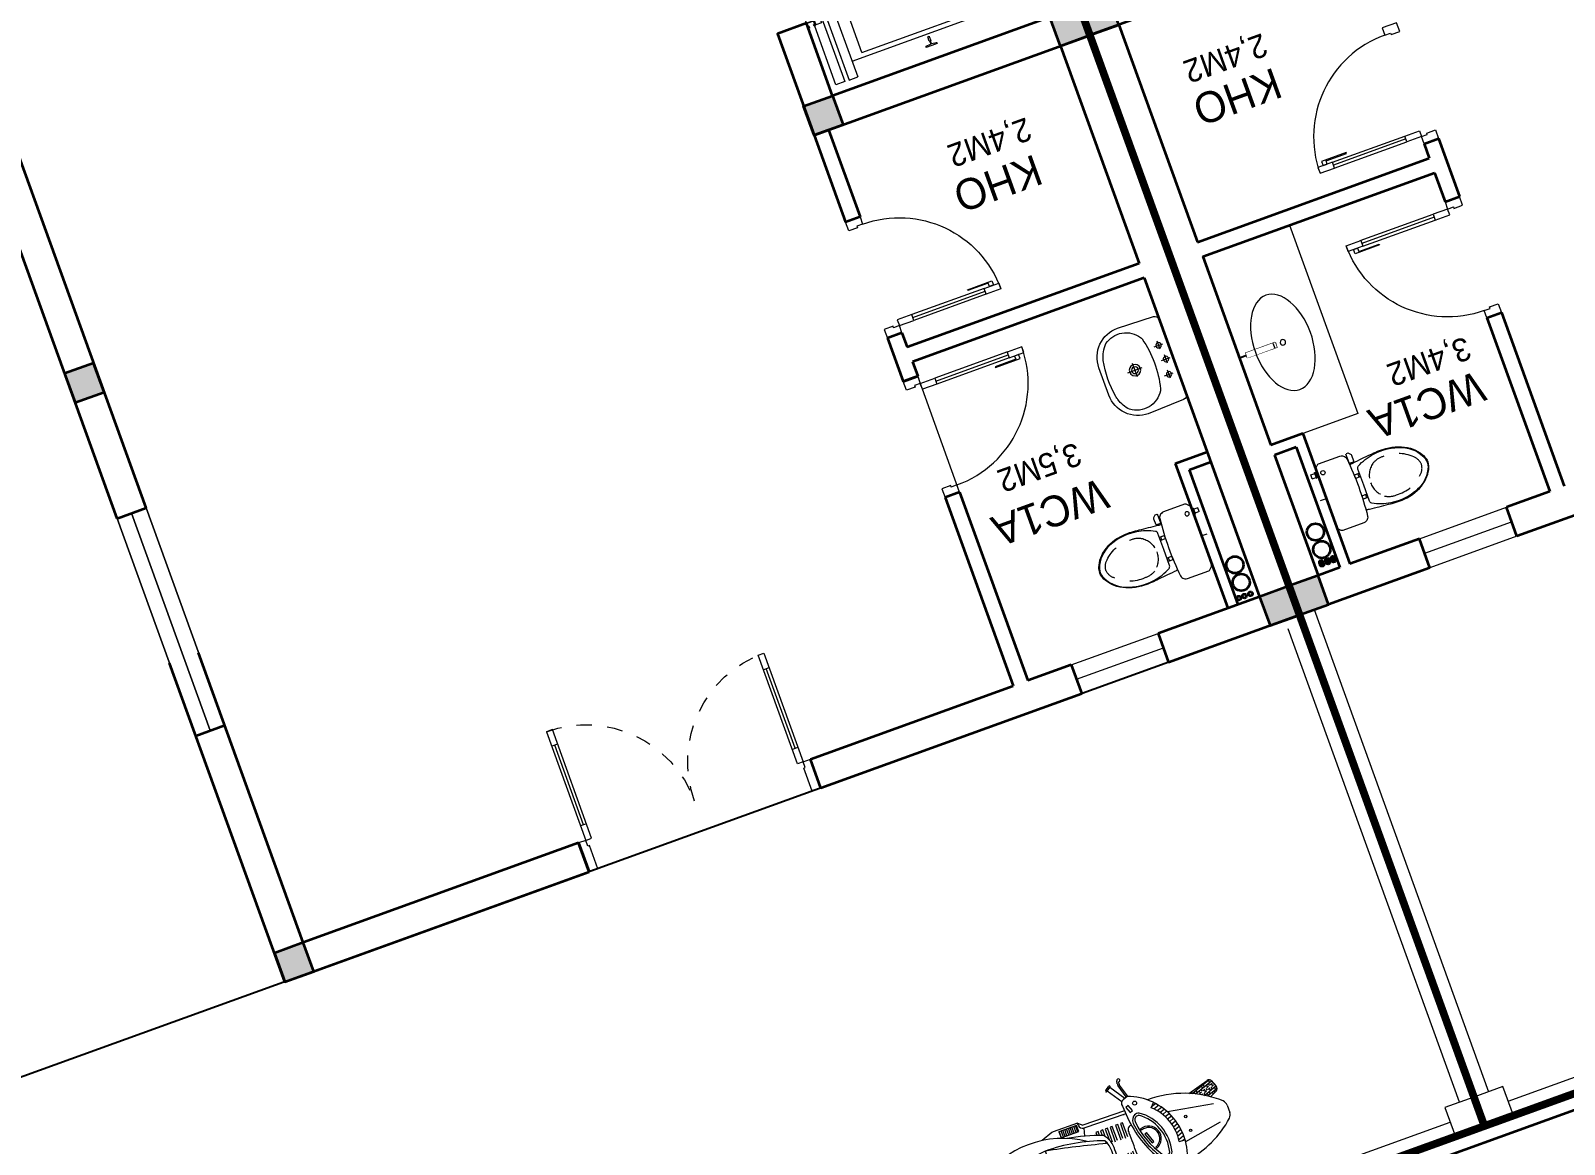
# Model space of a CAD drawing. Header units: metres. Extents: x 568336 to 569219, y 2065964 to 2066430.
# Drawn here: x 568559.38 to 568569.33, y 2066400.97 to 2066408.19 of the extents above; entities that cross this region are included whole.
import ezdxf

# ---------------------------------------------------------------- set-up
doc = ezdxf.new("R2010")
doc.units = ezdxf.units.M
for name, pattern in [('$AUDIT_BAD_LTYPE2', [0]), ('DASHED', [0.75, 0.5, -0.25]), ('HIDDEN', [0.375, 0.25, -0.125]), ('HIDDEN2', [0.1875, 0.125, -0.0625]), ('xref-thap C (mb tang 32-2)$0$HIDDEN', [0.375, 0.25, -0.125]), ('Xref-VCMT-BT3 - tuong bao$0$HIDDEN2', [0.1875, 0.125, -0.0625])]:
    doc.linetypes.add(name, pattern=pattern)
doc.layers.get('0').update_dxf_attribs({"linetype": 'CONTINUOUS'})
doc.layers.get('DEFPOINTS').update_dxf_attribs({"linetype": 'CONTINUOUS'})
for name, color, linetype, lineweight in [('-CONCRETE', 1, 'CONTINUOUS', 35), ('-DIM', 9, 'CONTINUOUS', 13), ('-DOOR', 137, 'CONTINUOUS', 9), ('-FURNITURE', 46, 'CONTINUOUS', 9), ('-HATCH', 8, 'CONTINUOUS', 5), ('-LINE1', 7, 'CONTINUOUS', 18), ('-LINE2', 252, 'CONTINUOUS', 9), ('-TEXT', 7, 'CONTINUOUS', 15), ('-WALL', 4, 'CONTINUOUS', 35), ('Bighome_khuat', 251, 'DASHED', 5), ('TEXT25', 2, 'CONTINUOUS', 13)]:
    doc.layers.add(name, color=color, linetype=linetype, lineweight=lineweight)
doc.layers.add('-RANH GIOI LO DAT', color=12, linetype='CONTINUOUS')
doc.layers.add('RANHGIOI', color=2, linetype='HIDDEN')
doc.styles.add('KTHUOC', font='', dxfattribs={"width": 0.8})
doc.styles.add('T1', font='', dxfattribs={"height": 200})
doc.styles.add('vnavanth', font='', dxfattribs={"width": 0.8})
doc.styles.get('KTHUOC').set_extended_font_data('.VnArial NarrowH')
doc.styles.get('T1').set_extended_font_data('VNgeometric Light')
doc.styles.get('vnavanth').set_extended_font_data('.VnAvantH')
doc.dimstyles.new('tien', dxfattribs={"dimscale": 0, "dimtxt": 1.5, "dimasz": 0.75, "dimexe": 0.45, "dimexo": 0, "dimgap": 0.25, "dimtad": 1, "dimzin": 1, "dimtxsty": 'KTHUOC', "dimblk1": 'ARCHTICK', "dimblk2": 'ARCHTICK', "dimsah": 1, "dimcen": 1, "dimdle": 0.45, "dimclrd": 37, "dimclre": 37, "dimclrt": 7, "dimaunit": 1, "dimadec": 0, "dimazin": 0, "dimtfac": 1, "dimtix": 1, "dimtofl": 0, "dimtmove": 2, "dimatfit": 3, "dimldrblk": 'ARCHTICK', "dimfxl": 1, "dimtfill": 1, "dimtolj": 1, "dimtzin": 1, "dimarcsym": 0})

# ---------------------------------------------------------------- blocks, each defined once
blk = doc.blocks.new('A$C18091ED7')
for p, q in [((0, -42.1), (0, 0)), ((146.1, -26.6), (179.2, -26.6)), ((146.1, -26.6), (146.1, -30.2)), ((146.1, -30.2), (165.8, -30.2)), ((153.1, -36.8), (146.1, -30.2)), ((152.3, 0), (152.3, -26.6)), ((152.3, 0), (179.2, 0)), ((153.1, -36.8), (165.8, -36.8)), ((153.1, -39.7), (153.1, -36.8)), ((153.1, -39.7), (178.4, -39.7)), ((153.1, -39.7), (178.4, -39.7)), ((153.1, -39.7), (153.1, -42.1)), ((185.4, -30.2), (165.8, -30.2)), ((178.4, -36.8), (165.8, -36.8)), ((185.4, -30.2), (178.4, -36.8)), ((178.4, -36.8), (178.4, -39.7)), ((178.4, -39.7), (178.4, -42.1)), ((179.2, 0), (179.2, -26.6)), ((179.2, -26.6), (185.4, -26.6)), ((185.4, -26.6), (185.4, -30.2)), ((-83.3, -267.4), (-83.3, -300)), ((-83.3, -278.5), (-83.3, -287.6)), ((-60.9, -290), (-83.3, -290)), ((-62.9, -265.4), (-81.3, -265.4)), ((-60.9, -267.4), (-60.9, -300)), ((60.9, -267.4), (60.9, -300)), ((60.9, -290), (83.3, -290)), ((62.9, -265.4), (81.3, -265.4)), ((83.3, -267.4), (83.3, -300)), ((83.3, -278.5), (83.3, -287.6)), ((165.4, -262), (165.4, -289.7)), ((167.9, -259.5), (228.1, -259.5)), ((167.9, -292.2), (206.7, -292.2)), ((230.6, -274.3), (230.6, -262))]:
    blk.add_line(p, q)
for points in [[(230, -218.5, -0.137407), (225.5, -234.6), (221.8, -240.7, -0.236081), (198.3, -255.5, -0.051961), (-198.3, -255.5, -0.236081), (-221.8, -240.7), (-225.5, -234.6, -0.137407), (-230, -218.5), (-230, -72, -0.198912), (-226.4, -63.2), (-208.9, -45.8, -0.198912), (-200.1, -42.1), (0, -42.1), (200.1, -42.1, -0.198912), (208.9, -45.8), (226.4, -63.2, -0.198912), (230, -72)], [(144.1, -619, -0.212405), (26.3, -734.5, -0.027685), (-0.6, -738.6, -0.022279), (-26.3, -734.5, -0.212405), (-144.1, -619, -0.142796), (-167.2, -428, -0.093005), (-127.9, -309.1, -0.256439), (-111.2, -300), (0, -300), (111.2, -300, -0.256439), (127.9, -309.1, -0.093005), (167.2, -428, -0.142796)]]:
    blk.add_lwpolyline(points, format="xyb", close=True)
at = {"linetype": 'xref-thap C (mb tang 32-2)$0$HIDDEN', "ltscale": 100}
blk.add_lwpolyline([(61, -669, -0.199031), (0, -698.8, -0.199031), (-61, -669, -0.218924), (-131.9, -478.3, -0.153791), (-112.5, -404, -0.236701), (0, -347.6, -0.236701), (112.5, -404, -0.153791), (131.9, -478.3, -0.218924)], format="xyb", close=True, dxfattribs=at)
blk.add_circle((165.8, -78.4), 13.9)
for centre, radius, start, end in [((-81.3, -267.4), 1.98, 90, 180), ((-62.9, -267.4), 1.98, 0, 90), ((62.9, -267.4), 1.98, 90, 180), ((81.3, -267.4), 1.98, 0, 90), ((167.9, -262), 2.47, 90, 180), ((167.9, -289.7), 2.47, 180, 270), ((206.7, -276.7), 15.5, 270, 306.46585), ((168.4, -224.8), 80.1, 306.46585, 320.31229), ((228.1, -274.3), 2.47, 320.31229, 0)]:
    blk.add_arc(centre, radius, start, end)
for points in [[(-155.6, -259.5), (-156.6, -267.3), (-164.3, -328.4), (-169.2, -385.1), (-183.7, -527.8), (-135.6, -679.1), (-50.3, -735.2), (-19.7, -741.1), (0, -743.7)], [(155.6, -259.5), (156.6, -267.3), (164.3, -328.4), (169.2, -385.1), (183.7, -527.8), (135.6, -679.1), (50.3, -735.2), (19.7, -741.1), (0, -743.7)]]:
    blk.add_open_spline(points, degree=3, knots=[130.613938, 130.613938, 130.613938, 130.613938, 152.852109, 311.129351, 417.703951, 561.383393, 697.692632, 710.812262, 710.812262, 710.812262, 710.812262])
blk = doc.blocks.new('A$C4ace49fd')
for p, q in [((167.3, 413.5), (223.9, 413.5)), ((195, 382.7), (195, 442.9)), ((267.3, 428.5), (323.9, 428.5)), ((295, 397.7), (295, 457.9)), ((367.3, 413.5), (423.9, 413.5)), ((395, 382.7), (395, 442.9)), ((248.9, 214.8), (342.1, 214.8)), ((295, 165.4), (295, 264))]:
    blk.add_line(p, q)
for points in [[(0, 200, 0.414214), (200, 0), (390, 0, 0.414214), (590, 200), (581.1, 446.1, 0.409799), (551.1, 475), (38.9, 475, 0.403607), (8.9, 446.1)], [(176.6, 39.7, 0.090773), (424.3, 42.8, 0.149887), (521.4, 96, 0.430722), (481.9, 321.3, 0.080637), (470.2, 326.5, 0.127732), (124.5, 329.3, 0.074208), (113.6, 324.8, 0.443092), (68.6, 96, 0.13364), (154, 45.6, 0.033617)]]:
    blk.add_lwpolyline(points, format="xyb", close=True)
for centre, radius in [((195, 413.5), 17.5), ((295, 428.5), 17.5), ((395, 413.5), 17.5), ((295, 214.8), 37.5), ((295, 214.8), 22.5), ((295, 214.8), 22.5)]:
    blk.add_circle(centre, radius)
blk = doc.blocks.new('X-5M-DH-2-CORE$0$A$C75E80C28')
at = {"layer": '-LINE2', "linetype": 'Continuous', "ltscale": 2}
for p, q in [((-510, -21.5), (-510, -50.6)), ((-506.8, -21.5), (-510, -21.5)), ((-510, -108.5), (-510, -79.4)), ((-506.8, -21.5), (-506.8, -50.6)), ((-506.8, -108.5), (-506.8, -79.4)), ((-456.2, -56.8), (-500.6, -56.8)), ((-456.2, -60), (-500.6, -60)), ((-456.2, -70), (-500.6, -70)), ((-456.2, -73.2), (-500.6, -73.2)), ((-453.2, -63), (-453.2, -67)), ((-450, -63), (-450, -67)), ((450, -63), (450, -67)), ((453.2, -63), (453.2, -67)), ((456.2, -56.8), (500.6, -56.8)), ((456.2, -60), (500.6, -60)), ((456.2, -70), (500.6, -70)), ((456.2, -73.2), (500.6, -73.2)), ((506.8, -21.5), (510, -21.5)), ((506.8, -21.5), (506.8, -50.6)), ((506.8, -108.5), (506.8, -79.4)), ((510, -21.5), (510, -50.6)), ((510, -108.5), (510, -79.4)), ((-731, -149), (731, -149)), ((-731, -1305), (-731, -149)), ((-700, -179), (700, -179)), ((-700, -1225), (-700, -179)), ((-556.8, -112.5), (-560, -112.5)), ((456.8, -112.5), (460, -112.5)), ((700, -1225), (700, -179)), ((731, -1305), (731, -149)), ((-700, -1225), (-400, -1225)), ((-400, -1305), (-400, -1225)), ((700, -1225), (400, -1225)), ((400, -1305), (400, -1225)), ((840, -1305), (-840, -1305)), ((-840, -1365), (-840, -1305)), ((840, -1365), (-840, -1365)), ((425, -1309), (-425, -1309)), ((-425, -1343), (-425, -1309)), ((425, -1343), (-425, -1343)), ((0, -1309), (0, -1343)), ((425, -1343), (425, -1309)), ((840, -1365), (840, -1305)), ((840, -1395), (-840, -1395)), ((-840, -1395), (-840, -1455)), ((-840, -1455), (-435, -1455)), ((-435, -1450), (-435, -1460)), ((-435, -1450), (-400, -1450)), ((-435, -1460), (-425, -1460)), ((-435, -1490), (-435, -1500)), ((-435, -1490), (-425, -1490)), ((-433.4, -1451.6), (-433.4, -1458.4)), ((-433.4, -1451.6), (-401.6, -1451.6)), ((-433.4, -1458.4), (-425, -1458.4)), ((-433.4, -1491.6), (-433.4, -1498.4)), ((-433.4, -1491.6), (-425, -1491.6)), ((430, -1406), (-430, -1406)), ((-430, -1406), (-430, -1446)), ((430, -1446), (-430, -1446)), ((-425, -1458.4), (-425, -1460)), ((-425, -1490), (-425, -1491.6)), ((-401.6, -1451.6), (-401.6, -1498.4)), ((400, -1450), (-400, -1450)), ((-400, -1450), (-400, -1500)), ((0, -1406), (0, -1446)), ((400, -1450), (400, -1500)), ((435, -1450), (400, -1450)), ((401.6, -1451.6), (401.6, -1498.4)), ((433.4, -1451.6), (401.6, -1451.6)), ((433.4, -1458.4), (425, -1458.4)), ((425, -1458.4), (425, -1460)), ((435, -1460), (425, -1460)), ((425, -1490), (425, -1491.6)), ((435, -1490), (425, -1490)), ((433.4, -1491.6), (425, -1491.6)), ((430, -1406), (430, -1446)), ((433.4, -1451.6), (433.4, -1458.4)), ((433.4, -1491.6), (433.4, -1498.4)), ((435, -1450), (435, -1460)), ((840, -1455), (435, -1455)), ((435, -1490), (435, -1500)), ((840, -1395), (840, -1455)), ((-435, -1500), (-400, -1500)), ((-433.4, -1498.4), (-401.6, -1498.4)), ((435, -1500), (400, -1500)), ((433.4, -1498.4), (401.6, -1498.4))]:
    blk.add_line(p, q, dxfattribs=at)
for points in [[(-450, 0), (-450, -130), (450, -130), (450, 0)], [(-200, -29), (200, -29), (200, -101), (-200, -101)], [(-36, -584), (36, -584), (36, -984), (-36, -984)]]:
    blk.add_lwpolyline(points, close=True, dxfattribs=at)
for points in [[(-780, -789), (-751, -789, 0.414214), (-750, -788), (-750, -784), (-750, -780, 0.414214), (-751, -779), (-780, -779, -0.256978), (-784.1, -781.9), (-797.9, -781.9, -0.414214), (-800.9, -778.9), (-804, -749.5, 0.414214), (-807, -746.5), (-812, -746.5), (-812, -784), (-812, -821.5), (-807, -821.5, 0.414214), (-804, -818.5), (-800.9, -789.1, -0.414214), (-797.9, -786.1), (-784.1, -786.1, -0.256978), (-780, -789)], [(780, -789), (751, -789, -0.414214), (750, -788), (750, -784), (750, -780, -0.414214), (751, -779), (780, -779, 0.256978), (784.1, -781.9), (797.9, -781.9, 0.414214), (800.9, -778.9), (804, -749.5, -0.414214), (807, -746.5), (812, -746.5), (812, -784), (812, -821.5), (807, -821.5, -0.414214), (804, -818.5), (800.9, -789.1, 0.414214), (797.9, -786.1), (784.1, -786.1, 0.256978), (780, -789)]]:
    blk.add_lwpolyline(points, format="xyb", dxfattribs=at)
for centre, radius, start, end in [((-500.6, -50.6), 9.4, 180, 270), ((-500.6, -79.4), 9.4, 90, 180), ((-500.6, -50.6), 6.2, 180, 270), ((-500.6, -79.4), 6.2, 90, 180), ((-456.2, -63), 6.2, 0, 90), ((-456.2, -63), 3, 0, 90), ((-456.2, -67), 6.2, 270, 0), ((-456.2, -67), 3, 270, 0), ((456.2, -63), 6.2, 90, 180), ((456.2, -67), 6.2, 180, 270), ((456.2, -63), 3, 90, 180), ((456.2, -67), 3, 180, 270), ((500.6, -50.6), 6.2, 270, 0), ((500.6, -50.6), 9.4, 270, 0), ((500.6, -79.4), 9.4, 0, 90), ((500.6, -79.4), 6.2, 0, 90)]:
    blk.add_arc(centre, radius, start, end, dxfattribs=at)
blk = doc.blocks.new('A$C5C575821')
at = {"layer": '-CONCRETE'}
h = blk.add_hatch(color=256, dxfattribs=at)
h.dxf.hatch_style = 1
h.paths.add_polyline_path([(0, 200), (0, 0), (200, 0), (200, 200)])
blk.add_lwpolyline([(0, 0), (200, 0), (200, 200), (0, 200)], close=True, dxfattribs=at)
blk = doc.blocks.new('A$C3F71457E')
at = {"layer": '-CONCRETE'}
blk.add_lwpolyline([(0, -100), (0, 400), (-1500, 400), (-1500, -1400), (0, -1400), (0, -900), (200, -900), (200, -1600), (-1700, -1600), (-1700, 600), (200, 600), (200, -100), (0, -100)], dxfattribs=at)
at = {"layer": '-LINE1'}
blk.add_line((0, -900), (0, -100), dxfattribs=at)
at = {"layer": '-WALL'}
for p in [(-1700, 400), (0, 400), (-1700, -1600), (0, -1600)]:
    blk.add_blockref('A$C5C575821', p, dxfattribs=at)
at = {"color": 2, "rotation": 90}
blk.add_blockref('X-5M-DH-2-CORE$0$A$C75E80C28', (-1500, -500), dxfattribs=at)
blk = doc.blocks.new('*U18')
at = {"linetype": '$AUDIT_BAD_LTYPE2'}
for p, q in [((70, 100), (70, 600)), ((90, 600), (90, 100))]:
    blk.add_line(p, q, dxfattribs=at)
for points in [[(50, 600), (90, 600), (90, 700), (50, 700), (50, 600)], [(50, 602.9), (50, 100)], [(50, 100), (90, 100), (90, 0), (50, 0), (50, 100)]]:
    blk.add_lwpolyline(points)
for points in [[(118.3, 494.5), (118.3, 664.1), (90, 664.1), (90, 635.9), (112.6, 635.9), (112.6, 494.5)], [(0, 0), (50, 0), (50, -40), (60, -40), (60, -100), (0, -100)], [(800, 0), (750, 0), (750, -40), (740, -40), (740, -100), (800, -100)]]:
    blk.add_lwpolyline(points, close=True)
at = {"linetype": '$AUDIT_BAD_LTYPE2', "ltscale": 0.3}
blk.add_arc((50, 0), 700, 0, 90, dxfattribs=at)
blk = doc.blocks.new('*U14')
for p, q in [((-1510, 650), (-1550, 650)), ((-90, 650), (-50, 650)), ((-1510, 100), (-1550, 100)), ((-90, 100), (-50, 100))]:
    blk.add_line(p, q)
at = {"color": 251}
for p, q in [((-1530, 100), (-1530, 650)), ((-70, 100), (-70, 650))]:
    blk.add_line(p, q, dxfattribs=at)
for points in [[(-1550, 0), (-1510, 0), (-1510, 750), (-1550, 750)], [(-50, 0), (-90, 0), (-90, 750), (-50, 750)], [(-1600, -200.1), (-1540, -200.1), (-1540, -40), (-1550, -40), (-1550, 0), (-1600, 0)], [(0, -200.1), (-60, -200.1), (-60, -40), (-50, -40), (-50, 0), (0, 0)]]:
    blk.add_lwpolyline(points, close=True)
at = {"layer": 'Bighome_khuat', "linetype": 'Xref-VCMT-BT3 - tuong bao$0$HIDDEN2'}
for centre, start, end in [((-1550, 0), 0, 89.99996), ((-50, 0), 90.00004, 180)]:
    blk.add_arc(centre, 750, start, end, dxfattribs=at)
blk = doc.blocks.new('A$C1D9F77BD')
h = blk.add_hatch()
h.set_pattern_fill('ANSI31', color=256, scale=100, angle=405, style=0)
h.set_pattern_definition([(90, (2076.775, -139234.453), (-12.5, 1e-15), [])])
h.paths.add_polyline_path([(-218.8, -259.8), (-218.8, -302.4), (-96.8, -302.4), (-96.8, -259.8)])
h.paths.add_polyline_path([(-96.8, 123.2), (-96.8, 165.8), (-218.8, 165.8), (-218.8, 123.2)])
h = blk.add_hatch()
h.set_pattern_fill('ANSI31', color=256, scale=170, angle=335, style=0)
h.set_pattern_definition([(20, (-186.436, -139188.296), (-7.267928, 19.9684682), [])])
h.paths.add_polyline_path([(494.4, -159.5), (533.5, -162.3, 0.210627), (423.5, 135.2), (396.6, 109.2, -0.250766)])
h = blk.add_hatch()
h.set_pattern_fill('BOX', color=256, scale=60, angle=290, style=0)
h.set_pattern_definition([(20, (2080.745, -138865.224), (-20.521209, 56.381557), []), (20, (2085.875, -138879.32), (-20.521209, 56.381557), []), (290, (2080.745, -138865.224), (56.381557, 20.521209), [-15, 15]), (290, (2094.84, -138860.093), (56.381557, 20.521209), [-15, 15]), (290, (2108.936, -138854.963), (56.381557, 20.521209), [15, -15]), (290, (2123.03, -138849.83), (56.381557, 20.521209), [15, -15]), (20, (2091.006, -138893.414), (-20.521209, 56.381557), [15, -15]), (20, (2096.136, -138907.51), (-20.521209, 56.381557), [15, -15])])
h.paths.add_polyline_path([(829.8, 67.5, 0.414214), (841.8, 93.1), (833.5, 116), (825.1, 138.9, 0.414214), (799.5, 150.9), (658, 113.2, -0.052547), (782.8, 45.5)])
for p, q in [((157.5, 313.5), (186.4, 333.1)), ((163.1, 305.2), (192, 324.8)), ((230.9, 209.5), (165.1, 306.6)), ((257.2, 224.1), (190, 323.4)), ((243.2, 328.9), (247.2, 349.6)), ((268.3, 231), (243.9, 314.8)), ((253.5, 329.4), (255.1, 337.9)), ((277.9, 233.8), (254.1, 315.3)), ((275.2, 231.4), (243.4, 219.6)), ((-263.5, 175.9), (-340.2, 148.6)), ((-86.5, 177.6), (-253.4, 177.6)), ((-86.5, 177.6), (-58.6, 152.5)), ((-86.5, 162.4), (-86.5, 177.6)), ((-59.1, 132.5), (-72.2, 82.8)), ((229.6, 127.5), (-59.1, 132.5)), ((228.2, 147.5), (-58.6, 152.5)), ((225.7, 181.1), (233.1, 79.8)), ((278.9, 102.2), (286.1, 104.9)), ((396.6, 109.2), (423.5, 135.2)), ((658, 113.2), (799.5, 150.9)), ((825.1, 138.9), (841.8, 93.1)), ((833.5, 116), (842.3, 91.8)), ((-687.4, 10.5), (-840.5, -5)), ((-345.8, 77.8), (-624.3, 43.9)), ((-345.8, -68.3), (-344.2, 77.8)), ((237.3, 46.8), (227.7, 44.3)), ((285.5, 2.5), (289, -6.9)), ((289, -4.5), (285.6, 4.9)), ((785.9, -4.7), (488.1, 46.6)), ((782.8, 45.5), (829.8, 67.5)), ((-854.1, -55.4), (-854.1, -81.2)), ((-712.2, -55.4), (-712.2, -68.3)), ((-712.2, -81.2), (-712.2, -68.3)), ((-345.8, -68.3), (-348.2, -214)), ((865.9, -43.4), (865.9, -93.4)), ((-687.4, -147), (-840.5, -131.6)), ((-345.8, -214.3), (-624.3, -180.4)), ((330.3, -207.8), (227.7, -180.9)), ((338.9, -141.6), (342.3, -151)), ((494.4, -159.5), (533.5, -162.3)), ((785.9, -131.9), (532.4, -175.5)), ((-263.5, -312.4), (-340.2, -285.2)), ((-59.1, -269), (-72.2, -219.3)), ((213.8, -264.4), (-59.1, -269)), ((221.9, -284), (-58.6, -289)), ((347, -293.5), (348.7, -309.2)), ((413.3, -325.3), (352, -241.2)), ((401.4, -228.4), (408.6, -225.8)), ((-86.5, -314.2), (-253.4, -314.2)), ((-66.5, -298.9), (-86.5, -314.2)), ((-86.5, -298.9), (-86.5, -314.2)), ((435.7, -343.5), (449.1, -460)), ((483.6, -331.3), (451.8, -343)), ((465.2, -337.4), (478.9, -456.6)), ((474.4, -335.3), (509.6, -415.2)), ((483.6, -331.3), (517.7, -409)), ((446.6, -460.3), (481.4, -456.3)), ((447.7, -470.3), (482.5, -466.3)), ((518.1, -426.4), (534.5, -439.7)), ((526.3, -420.2), (533, -425.7))]:
    blk.add_line(p, q)
for points in [[(-218.8, 165.8), (-218.8, 123.2), (-96.8, 123.2), (-96.8, 165.8)], [(243.4, 166.7), (258.4, 126.3), (277.3, 133.3), (262.3, 173.7)], [(300.9, -38.1), (326.7, -107.8), (339.9, -102.9), (314.1, -33.2)], [(-736.2, -288.4), (-736.2, -313.8), (-760, -313.8), (-760, -288.4)], [(-661.9, -283.5), (-661.9, -291.2), (-614.6, -291.2), (-614.6, -283.5)], [(-661.9, -297.6), (-661.9, -305.3), (-614.6, -305.3), (-614.6, -297.6)], [(-218.8, -302.4), (-218.8, -259.8), (-96.8, -259.8), (-96.8, -302.4)], [(417.4, -302.9), (402.4, -262.5), (421.3, -255.5), (436.3, -295.9)], [(-661.9, -312.4), (-661.9, -320.1), (-614.6, -320.1), (-614.6, -312.4)]]:
    blk.add_lwpolyline(points, close=True)
at = {"linetype": 'HIDDEN2', "ltscale": 200}
for points in [[(21.1, 53.8), (21.1, 80.2), (5.8, 80.2), (5.8, 59.1)], [(53.1, 35.5), (53.1, 80.2), (37.7, 80.2), (37.7, 47.7)], [(69.7, -143.4), (69.7, -216.8), (85.1, -216.8), (85.1, 80.2), (69.7, 80.2), (69.7, 6.9)], [(5.8, -195.7), (5.8, -216.8), (21.1, -216.8), (21.1, -190.3)], [(37.7, -184.2), (37.7, -216.8), (53.1, -216.8), (53.1, -172.1)]]:
    blk.add_lwpolyline(points, dxfattribs=at)
for points in [[(103, 80.2), (103, -216.8), (118.3, -216.8), (118.3, 80.2)], [(141.4, 80.2), (141.4, -216.8), (156.7, -216.8), (156.7, 80.2)], [(174.6, 80.2), (174.6, -216.8), (190, -216.8), (190, 80.2)]]:
    blk.add_lwpolyline(points, close=True, dxfattribs=at)
for points in [[(-672.6, -338.1), (-736.2, -338.1), (-736.2, -252.2), (-655.3, -252.2)], [(-574.5, -276.5), (-672.6, -276.5), (-672.6, -343.4), (-443.4, -343.4), (-443.4, -289.6)], [(-410, -288), (-410, -338.1), (-443.4, -338.1)]]:
    blk.add_lwpolyline(points)
for centre, radius in [((306.4, 173.5), 12.8), ((588.4, -21), 7.7), ((588.4, -115.6), 7.7), ((469.5, -267), 12.8)]:
    blk.add_circle(centre, radius)
for centre, radius, start, end in [((160.3, 309.3), 5, 124.1044, 304.1044), ((189.2, 329), 5, 304.1044, 124.1044), ((272.7, 323.2), 30, 169.05251, 196.25316), ((257, 347.7), 10, 259.14142, 172.24478), ((282.9, 323.7), 30, 169.05251, 196.25316), ((253.9, 191.5), 30, 110.32252, 200.32252), ((141, -138.2), 393.2, 330.59763, 70.04741), ((-427.2, -479.7), 634.3, 55.50211, 126.0244), ((-253.4, 147.6), 30, 90, 109.54563), ((-368.7, -1036), 1157.4, 69.01115, 80.89978), ((-56.5, 162.4), 30, 180, 265.14243), ((216.3, 157.7), 30, 265.14243, 274.00017), ((303.5, 58), 50, 110.32252, 185.90405), ((296.3, 55.4), 50, 71.55378, 110.32252), ((148.1, -134.2), 288.3, 345.33596, 55.30907), ((399.3, -513.1), 677.6, 48.03966, 90.61674), ((194.5, -116.5), 303, 351.84495, 48.15505), ((806.3, 132.1), 20, 20, 110), ((-754.1, -55.4), 100, 117.48316, 180), ((-612.2, -55.4), 100, 96.93857, 180), ((-543.7, -68.5), 140.9, 150.11915, 209.87075), ((-639.8, -13.2), 30, 97.88288, 150.11915), ((-344.2, -1039.8), 1117.5, 69.82714, 90.08214), ((-1499.2, -5836.1), 6025.6, 75.14253, 78.94936), ((-92.1, -68.3), 154.2, 329.829, 30.171), ((-4.1, -12), 50, 0, 25.05808), ((-70.5, -55.4), 153.4, 355.18783, 40.67023), ((235.3, 15.3), 30, 104.72188, 204.77617), ((-4326.5, -68.3), 4535.1, 359.10297, 0.89703), ((915.7, 150.1), 686.2, 185.88271, 214.76233), ((808, 110.2), 557.2, 185.90405, 214.74098), ((303.5, 58), 35, 110.32252, 185.90405), ((808, 110.2), 542.2, 185.90405, 214.74098), ((296.3, 55.4), 35, 71.55378, 110.32252), ((313.9, -74.3), 81.8, 290.32252, 110.32252), ((148.1, -134.2), 273.3, 345.33596, 55.30907), ((823, 86.3), 20, 290, 20), ((-754.1, -81.2), 100, 180, 242.51684), ((-612.2, -81.2), 100, 180, 263.06143), ((-70.5, -81.2), 153.4, 319.32977, 4.81217), ((313.9, -74.3), 71.8, 290.32252, 110.32252), ((815.9, -43.4), 50, 0, 43.62568), ((815.9, -93.4), 50, 316.98171, 0), ((-427.2, 343.2), 634.3, 233.9756, 304.5871), ((-639.8, -123.7), 30, 209.87075, 262.18198), ((-1306.6, 4922), 5224.7, 280.57003, 285.00281), ((-349, 930.2), 1144.5, 270.1592, 289.93152), ((-368.7, 899.5), 1157.4, 279.10022, 290.98885), ((-4.1, -124.6), 50, 334.94192, 0), ((235.3, -151.9), 30, 155.22383, 255.27812), ((391.2, -178.9), 35, 214.74098, 290.32252), ((399.4, 376.3), 677.6, 278.73779, 311.96034), ((-56.5, -298.9), 30, 94.85757, 180), ((-56.5, -298.9), 10, 94.85757, 180), ((216.3, -294.2), 30, 85.99983, 94.85757), ((245.7, -451.6), 189.3, 57.93432, 98.26922), ((241.9, -515.2), 232, 62.58386, 94.93152), ((63.3, -206.5), 296.7, 342.94926, 351.92179), ((391.2, -178.9), 50, 214.74098, 290.32252), ((382.4, -185.4), 35, 290.32252, 329.09126), ((384, -181.5), 50, 290.32252, 329.09126), ((-253.4, -284.2), 30, 250.45437, 270), ((613, -5067.8), 4765.9, 92.56488, 93.17817), ((441.4, -314.9), 30, 200.32252, 290.32252), ((447.2, -465.3), 5, 96.54064, 276.54064), ((481.9, -461.3), 5, 276.54064, 96.54064), ((537, -403.1), 30, 203.74684, 230.94749), ((545.2, -396.9), 30, 203.74684, 230.94749), ((540.8, -432), 10, 227.75522, 140.85858)]:
    blk.add_arc(centre, radius, start, end)
blk = doc.blocks.new('M13-T1')
at = {"layer": '-CONCRETE'}
for centre, radius in [((194233.5, -553511.2, 0), 55), ((194202.7, -553420.7, 0), 13), ((194244.5, -553420.7, 0), 13), ((194282.7, -553420.7, 0), 13), ((194233.5, -553632, 0), 55)]:
    blk.add_circle(centre, radius, dxfattribs=at)
at = {"layer": '-DOOR'}
for p, q in [((197253.7, -553183.3), (198853.7, -553183.3)), ((200753.8, -556383.3), (200753.8, -554883.3)), ((200754, -554883.3), (200754, -556383.3)), ((200853.8, -556383.3), (200853.8, -554883.3)), ((200853.9, -554883.3), (200853.9, -556383.3)), ((200953.8, -554883.3), (200953.8, -556383.3)), ((200953.8, -556383.3), (200953.8, -554883.3))]:
    blk.add_line(p, q, dxfattribs=at)
blk.add_lwpolyline([(194853.7, -553183.3), (195453.7, -553183.3), (195453.7, -553383.3), (194853.7, -553383.3)], close=True, dxfattribs=at)
blk.add_lwpolyline([(195453.7, -553283.3), (194853.7, -553283.3)], dxfattribs=at)
at = {"layer": '-HATCH'}
blk.add_line((195753.8, -554683.3), (195753.8, -555483.3), dxfattribs=at)
at = {"layer": '-LINE1', "linetype": 'Continuous', "ltscale": 10}
blk.add_lwpolyline([(193949.9, -549855.9), (194149.9, -549855.9), (194149.9, -549655.9), (193949.9, -549655.9)], close=True, dxfattribs=at)
for points in [[(199149.9, -549755.9), (194149.9, -549755.9)], [(194049.9, -549855.9), (194049.9, -553123.4)]]:
    blk.add_lwpolyline(points, dxfattribs=at)
at = {"layer": '-RANH GIOI LO DAT', "linetype": 'HIDDEN', "ltscale": 10, "const_width": 50}
blk.add_lwpolyline([(193949.9, -571133.4), (199964.8, -571598.8), (204949.9, -566984.6), (204949.9, -549655.9), (193949.9, -549655.9)], close=True, dxfattribs=at)
at = {"layer": '-WALL'}
for p, q in [((193953.7, -568184.3), (193953.7, -553183.3)), ((193953.7, -553183.3), (194853.7, -553183.3)), ((194853.7, -553383.3), (194853.7, -553183.3)), ((195453.7, -553383.3), (195453.7, -553183.3)), ((195453.7, -553183.3), (197253.7, -553183.3)), ((197253.7, -553183.3), (197253.7, -553383.3)), ((197253.7, -553183.3), (197253.7, -553383.3)), ((198853.7, -553383.3), (198853.7, -553183.3)), ((200953.7, -553183.3), (198853.7, -553183.3)), ((198853.7, -553183.3), (198853.7, -553383.3)), ((200953.7, -553183.3), (200953.7, -555383.2)), ((194153.7, -555583.3), (194153.7, -553383.3)), ((194153.7, -553383.3), (194853.7, -553383.3)), ((194303.7, -554313.3), (194303.7, -553383.3)), ((194373.7, -554383.3), (194373.7, -553383.3)), ((195453.7, -553383.3), (195753.8, -553383.3)), ((195753.8, -554683.3), (195753.8, -553383.3)), ((195853.8, -554683.3), (195853.8, -553383.3)), ((197253.7, -553383.3), (195853.8, -553383.3)), ((198853.7, -553383.3), (200753.7, -553383.3)), ((200753.7, -553383.3), (200753.7, -555383.3)), ((194303.7, -554313.3), (194153.7, -554313.3)), ((194373.7, -554383.3), (194153.7, -554383.3)), ((195753.8, -554683.3), (195853.8, -554683.3)), ((200953.7, -554883.3), (200753.7, -554883.3)), ((195753.8, -555583.3), (195753.8, -555483.3)), ((195853.8, -555483.3), (195753.8, -555483.3)), ((195753.8, -555483.3), (195853.8, -555483.3)), ((195853.8, -555783.3), (195853.8, -555483.3)), ((194153.7, -555583.3), (195753.8, -555583.3)), ((194153.7, -557183.3), (194153.7, -555683.3)), ((194153.7, -555683.3), (195753.8, -555683.3)), ((195753.8, -555783.3), (195753.8, -555683.3)), ((195753.8, -555783.3), (195853.8, -555783.3)), ((200753.9, -556383.3), (200754, -559383.3)), ((200953.9, -556383.3), (200753.9, -556383.3)), ((200953.9, -556383.3), (200954, -559383.3)), ((195753.8, -557183.3), (195753.8, -556583.3)), ((195753.8, -556583.3), (195853.8, -556583.3)), ((195853.8, -557183.3), (195853.8, -556583.3))]:
    blk.add_line(p, q, dxfattribs=at)
at = {"layer": '-DOOR', "xscale": -1}
for name, p, rotation in [('*U14', (198853.7, -553383.3), 180), ('*U18', (195753.8, -555783.3), 90)]:
    blk.add_blockref(name, p, dxfattribs=dict(at, rotation=rotation))
at = {"layer": '-DOOR', "rotation": 90.00000000000001}
blk.add_blockref('*U18', (195753.8, -555483.3), dxfattribs=at)
at = {"layer": '-FURNITURE', "rotation": 180}
blk.add_blockref('A$C1D9F77BD', (196340.6, -550394.6), dxfattribs=at)
at = {"layer": '-FURNITURE', "xscale": -1, "rotation": 90}
for name, p in [('A$C18091ED7', (194334.6, -553883.3)), ('A$C4ace49fd', (194628.7, -554745.7))]:
    blk.add_blockref(name, p, dxfattribs=at)
at = {"layer": '-WALL'}
for p in [(193953.7, -553383.3), (200753.7, -553383.3), (200754.4, -557383.3)]:
    blk.add_blockref('A$C5C575821', p, dxfattribs=at)
at = {"layer": '-WALL', "xscale": -1, "rotation": 180}
blk.add_blockref('A$C3F71457E', (195653.8, -558783.3), dxfattribs=at)
at = {"layer": '-TEXT', "color": 2, "style": 'vnavanth'}
for s, p in [('wc1A', (194860.1, -554459.4)), ('kho', (194549.2, -556582.2))]:
    blk.add_text(s, height=199.96, dxfattribs=at).set_placement(p)
at = {"layer": 'TEXT25', "style": 'T1'}
for s, p in [('3,5M2', (194932.5, -554732.5)), ('2,4M2', (194519.3, -556826.3))]:
    blk.add_text(s, height=150, rotation=0, dxfattribs=at).set_placement(p)
blk = doc.blocks.new('Sink_Cicle')
blk.add_lwpolyline([(17.5, -50), (-17.5, -50), (-17.5, -252.3), (17.5, -252.3)], close=True)
blk.add_circle((0, -300), 17.5)
at = {"layer": 'DEFPOINTS'}
blk.add_line((0, -100), (0, 0), dxfattribs=at)
blk.add_wipeout([(17.5, -50), (-17.5, -50), (-17.5, -252.3), (17.5, -252.3)])
at = {"layer": '-FURNITURE', "linetype": 'Continuous'}
blk.add_ellipse((0, -300), major_axis=(-325, 0), ratio=0.584615, dxfattribs=at)
blk.add_line((-17.5, -237.3), (17.5, -237.3))
blk = doc.blocks.new('M14-T1')
at = {"layer": '-CONCRETE'}
for centre, radius in [((202929.732, -620304.17, 0), 13), ((202929.732, -620317.015, 0), 13), ((202978.924, -620394.667, 0), 55), ((202968.002, -620304.17, 0), 13), ((202968.002, -620317.015, 0), 13), ((203009.751, -620304.17, 0), 13), ((203009.751, -620317.015, 0), 13), ((202978.924, -620515.51, 0), 55)]:
    blk.add_circle(centre, radius, dxfattribs=at)
at = {"layer": '-DOOR'}
blk.add_lwpolyline([(201758.785, -620044.996), (202358.785, -620044.996), (202358.785, -620244.968), (201758.785, -620244.968)], close=True, dxfattribs=at)
blk.add_lwpolyline([(202358.785, -620144.968), (201758.785, -620144.982)], dxfattribs=at)
at = {"layer": '-FURNITURE'}
blk.add_lwpolyline([(202458.785, -621144.968), (203058.785, -621144.968), (203058.785, -622444.968), (202458.785, -622444.968)], close=True, dxfattribs=at)
at = {"layer": '-LINE1', "linetype": 'Continuous', "ltscale": 10}
blk.add_lwpolyline([(203058.785, -616716.733), (203258.785, -616716.733), (203258.785, -616516.733), (203058.785, -616516.733)], close=True, dxfattribs=at)
for points in [[(203058.785, -616616.733), (198758.785, -616616.733)], [(203158.785, -620044.968), (203158.785, -616716.733)]]:
    blk.add_lwpolyline(points, dxfattribs=at)
at = {"layer": '-WALL'}
for p, q in [((199808.785, -620045.069), (201758.785, -620044.996)), ((201758.785, -620044.996), (201758.785, -620244.968)), ((202358.785, -620044.968), (202358.785, -620244.968)), ((202358.785, -620044.968), (203058.785, -620044.968)), ((201358.785, -621444.968), (201358.785, -620244.968)), ((201458.651, -620244.968), (201758.785, -620244.968)), ((201458.785, -621444.968), (201458.785, -620244.968)), ((202358.785, -620244.968), (202838.785, -620244.968)), ((202838.785, -621144.968), (202838.785, -620244.968)), ((202908.785, -621074.968), (202908.785, -620244.968)), ((202908.785, -620244.968), (203058.785, -620244.968)), ((202838.785, -621144.968), (203058.785, -621144.968)), ((202908.785, -621074.968), (203058.785, -621074.968)), ((201458.785, -621444.968), (201358.785, -621444.968)), ((201458.785, -622244.968), (201358.785, -622244.968)), ((201358.785, -622644.968), (201358.785, -622244.968)), ((201458.785, -622444.968), (201458.785, -622244.968)), ((203058.785, -622444.968), (201458.785, -622444.968)), ((203058.785, -622544.968), (201458.785, -622544.968)), ((201458.785, -622644.968), (201458.785, -622544.968)), ((201458.785, -622644.968), (201358.785, -622644.968))]:
    blk.add_line(p, q, dxfattribs=at)
at = {"layer": '-WALL', "linetype": 'Continuous', "ltscale": 10}
for p, q in [((203058.785, -621074.968), (203058.785, -620244.968)), ((203258.777, -620244.968), (203258.612, -624044.968)), ((203058.764, -624044.968), (203058.785, -622544.968))]:
    blk.add_line(p, q, dxfattribs=at)
at = {"layer": '-DOOR', "xscale": -1, "rotation": 270}
blk.add_blockref('*U18', (201458.785, -622244.968), dxfattribs=at)
at = {"layer": '-DOOR', "rotation": 270}
blk.add_blockref('*U18', (201458.785, -622644.968), dxfattribs=at)
at = {"layer": '-FURNITURE', "rotation": 270}
blk.add_blockref('A$C18091ED7', (202880.919, -620694.968), dxfattribs=at)
at = {"layer": '-WALL'}
blk.add_blockref('A$C5C575821', (203058.788, -620244.968), dxfattribs=at)
at = {"layer": '-WALL', "rotation": 180}
blk.add_blockref('A$C3F71457E', (201558.764, -625644.968), dxfattribs=at)
at = {"layer": '-TEXT', "color": 2, "style": 'vnavanth'}
for s, p in [('wc1A', (201632.519, -621143.388)), ('kho', (202205.064, -623443.897))]:
    blk.add_text(s, height=199.9592, dxfattribs=at).set_placement(p)
at = {"layer": 'TEXT25', "style": 'T1'}
for s, p in [('3,4M2', (201629.858, -621379.339)), ('2,4M2', (202202.403, -623679.848))]:
    blk.add_text(s, height=150, rotation=360, dxfattribs=at).set_placement(p)
at = {"layer": '-FURNITURE', "xscale": -1, "rotation": 270}
blk.add_blockref('Sink_Cicle', (203058.785, -621744.968), dxfattribs=at)
at = {"layer": '-RANH GIOI LO DAT', "linetype": 'HIDDEN', "ltscale": 10, "const_width": 50}
blk.add_lwpolyline([(194258.785, -637297.641), (203258.785, -637994.144), (203258.785, -616516.733), (194258.785, -616516.733)], close=True, dxfattribs=at)
at = {"layer": '-WALL', "linetype": 'Continuous', "ltscale": 10}
blk.add_line((203058.785, -622444.968), (203058.785, -621144.968), dxfattribs=at)
blk = doc.blocks.new('M1-T1')
at = {"layer": '-CONCRETE', "color": 1, "linetype": 'HIDDEN', "ltscale": 10, "const_width": 50}
blk.add_lwpolyline([(191581.7, 50952), (197581.7, 50952), (197581.7, 30952), (191581.8, 30952)], close=True, dxfattribs=at)
at = {"layer": '-LINE1', "lineweight": 18}
blk.add_lwpolyline([(191581.7, 50951.9), (197581.7, 50951.9), (197581.8, 30952), (191581.8, 30952)], close=True, dxfattribs=at)
at = {"layer": '-WALL'}
blk.add_lwpolyline([(196731.8, 48952), (197581.8, 48952), (197581.8, 34951.9), (196897.3, 34951.9), (196897.3, 35051.9), (197481.4, 35051.9), (197481.4, 48752), (196731.8, 48752), (196731.8, 48952)], dxfattribs=at)
blk = doc.blocks.new('_ArchTick')
at = {"color": 0, "linetype": 'ByBlock', "const_width": 0.15}
blk.add_lwpolyline([(-0.5, -0.5), (0.5, 0.5)], dxfattribs=at)
blk = doc.blocks.new('*D196')
at = {"color": 37, "lineweight": -2, "transparency": 16777216}
for p, q in [((568562.5088, 2066418.5082), (568553.1946, 2066415.1394)), ((568553.4647, 2066415.7157), (568558.873, 2066400.7627)), ((568567.6109, 2066404.4016), (568558.2968, 2066401.0329))]:
    blk.add_line(p, q, dxfattribs=at)
at = {"layer": 'DEFPOINTS', "color": 0, "transparency": 16777216}
for p in [(568562.5088, 2066418.5082), (568567.6109, 2066404.4016), (568558.7199, 2066401.1859)]:
    blk.add_point(p, dxfattribs=at)
at = {"color": 37, "lineweight": -2, "transparency": 16777216, "xscale": 0.75, "yscale": 0.75, "zscale": 0.75}
for p, rotation in [((568553.6178, 2066415.2925), 109.8842788538421), ((568558.7199, 2066401.1859), 289.8842788538421)]:
    blk.add_blockref('_ArchTick', p, dxfattribs=dict(at, rotation=rotation))
at = {"color": 7, "transparency": 16777216, "insert": (568557.2517, 2066408.6308), "char_height": 1.5, "attachment_point": 5, "rotation": 289.88428, "style": 'KTHUOC', "bg_fill": 3, "box_fill_scale": 1.1, "bg_fill_color": 256, "bg_fill_true_color": 13158600, "bg_fill_transparency": 0}
blk.add_mtext('\\A1;15,00 ', dxfattribs=at)

msp = doc.modelspace()

# ---------------------------------------------------------------- block references
at = {"layer": '-WALL', "color": 2, "true_color": 0xf1eb1f, "xscale": 0.001, "yscale": 0.001, "zscale": 0.001, "rotation": 199.884278854094}
msp.add_blockref('M13-T1', (568938.1512, 2065950.1653), dxfattribs=at)

# ---------------------------------------------------------------- next in the draw order: block references
at = {"layer": '-WALL', "color": 2, "true_color": 0xf1eb1f, "xscale": 0.001, "yscale": 0.001, "zscale": 0.001, "rotation": 199.8842788559699}
msp.add_blockref('M14-T1', (568969.6459, 2065890.4568), dxfattribs=at)

# ---------------------------------------------------------------- next in the draw order: linework, layer by layer
at = {"layer": 'RANHGIOI', "color": 12, "ltscale": 5}
msp.add_line((568596.0855, 2066410.9484), (568555.6492, 2066396.3232), dxfattribs=at)

# ---------------------------------------------------------------- next in the draw order: block references
at = {"layer": '-DIM', "xscale": -0.001, "yscale": 0.001, "zscale": 0.001, "rotation": 289.8844193008641}
msp.add_blockref('M1-T1', (568596.5659, 2066201.0141), dxfattribs=at)

# ---------------------------------------------------------------- next in the draw order: dimensions: what is measured, and where the dimension line sits
dim = msp.add_aligned_dim(p1=(568562.5088, 2066418.5082), p2=(568567.6109, 2066404.4016), distance=-9.4546, dimstyle='tien', override={"dimscale": 1, "dimpost": ' '})
dim.commit()
dim.dimension.update_dxf_attribs({"geometry": '*D196', "text_midpoint": (568557.2517, 2066408.6308)})

doc.saveas('drawing.dxf')
